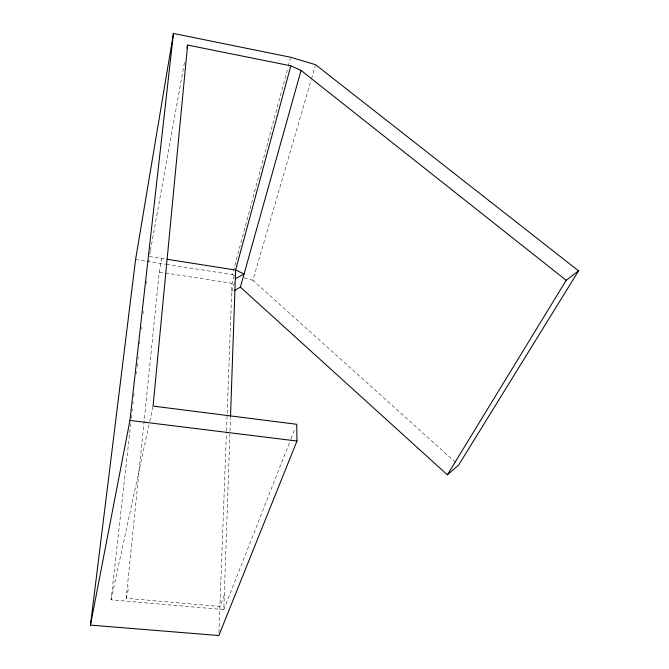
<?xml version="1.0" encoding="UTF-8"?>
<svg xmlns="http://www.w3.org/2000/svg" width="669" height="669" viewBox="0 0 669 669"><rect width="100%" height="100%" fill="white"/><g stroke="black" fill="none" stroke-linecap="round" stroke-linejoin="round"><path stroke-width="0.5" stroke-dasharray="3.35 2.51" d="M130.756 423.502L111.079 599.842L223.797 609.618L229.969 432.258M230.002 431.212L230.479 417.648M218.939 632.431L226.448 432.032M226.49 430.987L232.026 283.288L234.075 275.712M224.299 595.084L219.909 606.474L126.173 598.278L159.255 272.066L161.89 258.46M131.333 418.309L131.676 415.198M132.144 411.05L132.37 408.976M132.955 403.792L133.181 401.718M133.758 396.533L134.109 393.414M136.309 373.712L136.535 371.638M137.12 366.445L137.463 363.334M137.923 359.186L138.157 357.112M139.662 343.623L139.896 341.55M141.284 329.106L141.51 327.032M143.015 313.544L143.25 311.47M146.377 283.464L146.603 281.39M148.802 261.679L149.036 259.605M149.756 254.437L150.308 251.36M150.492 250.331L184.811 60.444M111.079 599.842L149.53 422.407M149.756 421.386L153.067 406.091M126.173 598.278L128.983 586.529M166.464 264.364L232.352 274.641L287.971 67.335M288.239 66.323L290.396 58.278M234.275 282.611L231.7 292.06L233.439 291.082M455.505 462.296L252.89 280.269L311.202 79.745M311.495 78.741L315.283 65.713M223.797 609.618L290.597 439.826M290.982 438.856L295.18 428.185M159.255 272.066L164.382 272.86M165.402 273.019L232.026 283.288M135.581 259.555L145.875 261.161M146.904 261.32L165.435 264.205M149.379 256.495L165.979 259.104M232.352 274.641L237.244 275.979M244.085 277.861L252.89 280.269"/><path stroke-width="1" d="M230.512 416.603L235.613 270.033L290.806 65.838L187.588 45.049L187.036 48.126M187.588 45.049L153.067 406.091L296.702 424.305L296.977 441.03L218.822 635.55L90.457 625.105L135.581 259.555L173.447 33.45L290.672 57.266L315.576 64.709L578.543 270.853L458.616 465.089L447.377 474.831L240.388 287.143L301.067 70.429L290.806 65.838M90.457 625.105L129.928 420.425L173.447 33.45M447.377 474.831L566.2 280.294L578.543 270.853M234.309 290.589L240.388 287.143M235.304 278.822L244.085 273.939L235.613 270.033L167.007 259.263M129.928 420.425L296.977 441.03M301.067 70.429L566.2 280.294"/></g></svg>
